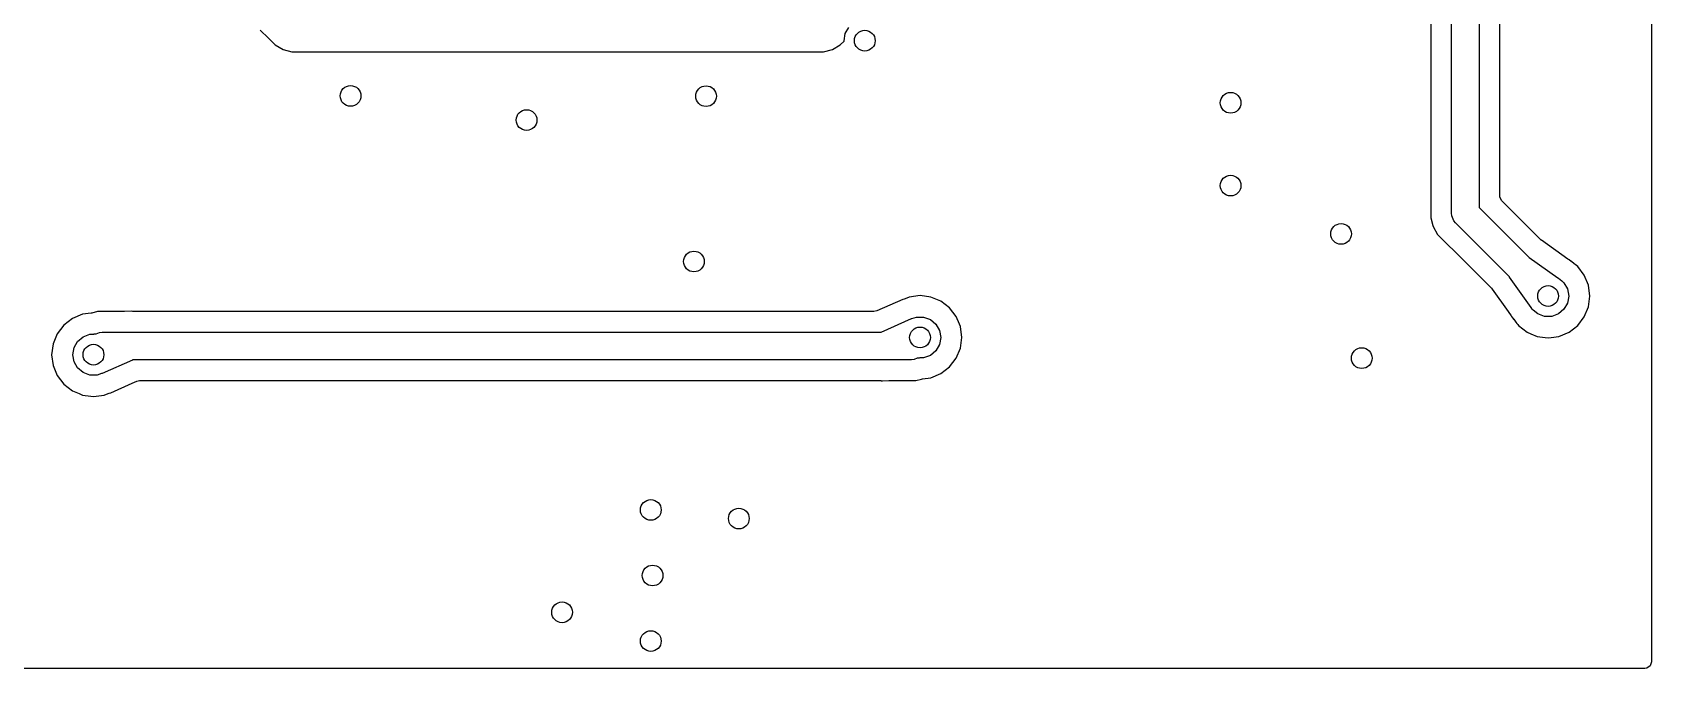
# Model space of a CAD drawing. Extents: x 4.86 to 6.59, y -5.87 to -4.13.
# Drawn here: x 5.671 to 6.594, y -5.866 to -5.503 of the extents above; entities that cross this region are included whole.
import ezdxf

# ---------------------------------------------------------------- set-up
doc = ezdxf.new("R2010")
doc.units = 0
doc.header["$MEASUREMENT"] = 0
doc.layers.add('BLACK', color=7, linetype='CONTINUOUS')

msp = doc.modelspace()

# ---------------------------------------------------------------- linework, layer by layer
at = {"layer": 'BLACK', "linetype": 'CONTINUOUS'}
for p, q in [((6.59447, -4.13778), (6.59447, -5.86222)), ((6.49606, -5.16142), (6.49606, -5.60304)), ((6.50789, -5.59652), (6.50789, -5.15882)), ((6.46848, -5.17119), (6.46848, -5.60371)), ((6.48031, -5.6063), (6.48031, -5.16468)), ((5.80086, -5.50183), (5.80547, -5.50644)), ((6.13386, -5.50787), (6.13457, -5.50383)), ((6.13457, -5.50383), (6.13662, -5.50028)), ((5.80547, -5.50644), (5.80547, -5.50644)), ((5.80547, -5.50644), (5.80547, -5.50644)), ((5.80547, -5.50644), (5.80569, -5.50666)), ((5.80569, -5.50666), (5.80569, -5.50666)), ((5.80569, -5.50666), (5.80936, -5.51033)), ((5.80936, -5.51033), (5.80936, -5.51033)), ((5.80936, -5.51033), (5.80936, -5.51033)), ((5.80936, -5.51033), (5.81385, -5.51293)), ((5.81385, -5.51293), (5.81385, -5.51293)), ((5.81385, -5.51293), (5.81385, -5.51293)), ((5.81385, -5.51293), (5.81385, -5.51293)), ((5.81385, -5.51293), (5.81886, -5.51427)), ((6.1222, -5.51427), (6.12721, -5.51293)), ((6.12721, -5.51293), (6.13171, -5.51033)), ((6.12721, -5.51293), (6.12721, -5.51293)), ((6.12721, -5.51293), (6.12721, -5.51293)), ((6.13171, -5.51033), (6.1339, -5.50814)), ((6.13171, -5.51033), (6.13171, -5.51033)), ((6.13171, -5.51033), (6.13171, -5.51033)), ((6.1339, -5.50814), (6.13386, -5.50787)), ((5.81886, -5.51427), (5.81886, -5.51427)), ((5.81886, -5.51427), (5.81886, -5.51427)), ((5.81886, -5.51427), (6.1222, -5.51427)), ((6.1222, -5.51427), (6.1222, -5.51427)), ((6.50794, -5.59713), (6.50789, -5.59652)), ((6.46848, -5.60371), (6.46848, -5.60889)), ((6.49606, -5.60304), (6.52448, -5.63146)), ((6.50904, -5.59928), (6.50794, -5.59713)), ((6.53092, -5.62117), (6.50904, -5.59928)), ((6.46848, -5.60889), (6.46967, -5.61331)), ((6.46967, -5.61331), (6.46983, -5.61391)), ((6.46983, -5.61391), (6.47242, -5.6184)), ((6.48047, -5.60784), (6.48031, -5.6063)), ((6.48164, -5.61067), (6.48047, -5.60784)), ((6.48262, -5.61187), (6.48164, -5.61067)), ((6.51336, -5.64261), (6.48262, -5.61187)), ((6.47242, -5.6184), (6.47242, -5.6184)), ((6.47242, -5.6184), (6.47242, -5.6184)), ((6.47242, -5.6184), (6.48796, -5.63394)), ((6.53149, -5.62161), (6.53092, -5.62117)), ((6.53148, -5.62162), (6.53149, -5.62161)), ((6.53161, -5.62171), (6.53148, -5.62162)), ((6.54676, -5.63254), (6.53161, -5.62171)), ((6.53161, -5.62171), (6.53161, -5.62171)), ((6.48796, -5.63394), (6.50305, -5.64903)), ((6.52448, -5.63146), (6.52461, -5.6315)), ((6.52461, -5.6315), (6.54097, -5.64318)), ((6.54714, -5.63275), (6.54676, -5.63254)), ((6.54713, -5.63276), (6.54714, -5.63275)), ((6.54736, -5.63289), (6.54713, -5.63276)), ((6.54861, -5.63386), (6.54736, -5.63289)), ((6.54872, -5.63394), (6.54861, -5.63386)), ((6.55033, -5.63509), (6.54872, -5.63394)), ((6.51339, -5.64273), (6.51336, -5.64261)), ((6.52574, -5.66001), (6.51339, -5.64273)), ((6.55045, -5.63521), (6.55033, -5.63509)), ((6.55033, -5.63509), (6.55033, -5.63509)), ((6.55089, -5.63561), (6.55045, -5.63521)), ((6.55229, -5.63668), (6.55089, -5.63561)), ((6.55608, -5.64162), (6.55229, -5.63668)), ((6.55229, -5.63668), (6.55229, -5.63668)), ((6.55229, -5.63668), (6.55229, -5.63668)), ((6.55847, -5.64737), (6.55608, -5.64162)), ((6.55608, -5.64162), (6.55608, -5.64162)), ((6.50305, -5.64903), (6.50348, -5.64958)), ((6.50348, -5.64958), (6.5035, -5.64957)), ((6.5035, -5.64957), (6.5036, -5.64972)), ((6.5036, -5.64972), (6.5036, -5.64972)), ((6.5036, -5.64972), (6.51265, -5.66238)), ((6.54097, -5.64318), (6.54134, -5.64331)), ((6.54134, -5.64331), (6.54238, -5.64419)), ((6.54238, -5.64419), (6.54334, -5.64488)), ((6.54334, -5.64488), (6.5435, -5.64513)), ((6.5435, -5.64513), (6.54448, -5.64595)), ((6.54448, -5.64595), (6.54653, -5.6495)), ((6.54653, -5.6495), (6.54724, -5.65354)), ((6.55928, -5.65354), (6.55847, -5.64737)), ((6.16734, -5.65545), (6.15247, -5.66205)), ((6.16814, -5.65526), (6.16734, -5.65545)), ((6.16873, -5.65507), (6.16814, -5.65526)), ((6.17099, -5.65413), (6.16873, -5.65507)), ((6.17717, -5.65332), (6.17099, -5.65413)), ((6.18334, -5.65413), (6.17717, -5.65332)), ((6.17717, -5.65332), (6.17717, -5.65332)), ((6.18909, -5.65651), (6.18334, -5.65413)), ((6.18334, -5.65413), (6.18334, -5.65413)), ((6.19403, -5.6603), (6.18909, -5.65651)), ((6.19782, -5.66524), (6.19403, -5.6603)), ((6.19403, -5.6603), (6.19403, -5.6603)), ((6.19403, -5.6603), (6.19403, -5.6603)), ((6.19403, -5.6603), (6.19403, -5.6603)), ((6.19403, -5.6603), (6.19403, -5.6603)), ((6.52639, -5.66114), (6.52574, -5.66001)), ((6.52677, -5.66146), (6.52639, -5.66114)), ((6.52681, -5.66151), (6.52677, -5.66146)), ((6.52685, -5.66153), (6.52681, -5.66151)), ((6.52953, -5.66377), (6.52685, -5.66153)), ((6.54448, -5.66114), (6.54134, -5.66377)), ((6.54653, -5.65758), (6.54448, -5.66114)), ((6.54724, -5.65354), (6.54653, -5.65758)), ((6.55608, -5.66547), (6.55847, -5.65972)), ((6.55847, -5.65972), (6.55928, -5.65354)), ((5.68885, -5.67015), (5.68506, -5.67509)), ((5.69379, -5.66636), (5.68885, -5.67015)), ((5.68885, -5.67015), (5.68885, -5.67015)), ((5.69954, -5.66397), (5.69379, -5.66636)), ((5.69379, -5.66636), (5.69379, -5.66636)), ((5.70431, -5.66335), (5.69954, -5.66397)), ((5.70481, -5.66325), (5.70431, -5.66335)), ((5.70804, -5.66238), (5.70481, -5.66325)), ((5.72332, -5.66238), (5.70804, -5.66238)), ((5.72349, -5.66238), (5.72332, -5.66238)), ((5.72716, -5.66222), (5.72349, -5.66238)), ((5.72804, -5.66234), (5.72716, -5.66222)), ((5.72716, -5.66222), (5.72716, -5.66222)), ((5.72859, -5.66238), (5.72804, -5.66234)), ((6.15089, -5.66238), (5.72859, -5.66238)), ((6.15247, -5.66205), (6.15089, -5.66238)), ((6.15498, -5.67409), (6.17222, -5.66644)), ((6.17222, -5.66644), (6.17257, -5.66644)), ((6.17257, -5.66644), (6.17259, -5.66645)), ((6.17259, -5.66645), (6.17511, -5.66553)), ((6.17511, -5.66553), (6.17922, -5.66553)), ((6.17922, -5.66553), (6.18307, -5.66694)), ((6.18307, -5.66694), (6.18621, -5.66957)), ((6.18621, -5.66957), (6.18826, -5.67313)), ((6.19961, -5.66958), (6.19782, -5.66524)), ((6.19782, -5.66524), (6.19782, -5.66524)), ((6.2002, -5.67099), (6.19961, -5.66958)), ((6.51265, -5.66238), (6.51443, -5.66487)), ((6.51443, -5.66487), (6.51464, -5.66525)), ((6.51464, -5.66525), (6.51465, -5.66524)), ((6.51465, -5.66524), (6.51478, -5.66547)), ((6.51478, -5.66547), (6.51575, -5.66672)), ((6.51575, -5.66672), (6.51583, -5.66683)), ((6.51583, -5.66683), (6.51698, -5.66844)), ((6.51698, -5.66844), (6.51757, -5.66921)), ((6.51757, -5.66921), (6.51758, -5.66921)), ((6.51758, -5.66921), (6.51762, -5.66927)), ((6.51762, -5.66927), (6.51791, -5.66958)), ((6.51791, -5.66958), (6.51816, -5.66987)), ((6.51816, -5.66987), (6.51857, -5.6704)), ((6.51857, -5.6704), (6.51857, -5.6704)), ((6.51857, -5.6704), (6.52351, -5.67419)), ((6.53338, -5.66517), (6.52953, -5.66377)), ((6.53748, -5.66517), (6.53338, -5.66517)), ((6.54134, -5.66377), (6.53748, -5.66517)), ((6.54736, -5.67419), (6.55229, -5.6704)), ((6.55229, -5.6704), (6.55608, -5.66547)), ((5.68506, -5.67509), (5.68268, -5.68084)), ((5.68506, -5.67509), (5.68506, -5.67509)), ((5.69461, -5.68297), (5.69666, -5.67942)), ((5.69666, -5.67942), (5.6998, -5.67678)), ((5.6998, -5.67678), (5.70366, -5.67538)), ((5.70366, -5.67538), (5.70582, -5.67538)), ((5.70582, -5.67538), (5.70584, -5.67531)), ((5.70584, -5.67531), (5.70615, -5.67518)), ((5.70615, -5.67518), (5.70725, -5.67513)), ((5.70725, -5.67513), (5.70909, -5.67436)), ((5.70909, -5.67436), (5.71063, -5.67421)), ((5.71063, -5.67421), (6.15483, -5.67421)), ((6.15483, -5.67421), (6.15485, -5.67419)), ((6.15485, -5.67419), (6.15498, -5.67409)), ((6.18826, -5.67313), (6.18898, -5.67717)), ((6.18898, -5.67717), (6.18826, -5.6812)), ((6.20101, -5.67717), (6.2002, -5.67099)), ((6.2002, -5.68334), (6.20101, -5.67717)), ((6.52351, -5.67419), (6.52351, -5.67419)), ((6.52351, -5.67419), (6.52351, -5.67419)), ((6.52351, -5.67419), (6.52566, -5.67509)), ((6.52566, -5.67509), (6.52926, -5.67658)), ((6.52926, -5.67658), (6.53373, -5.67717)), ((6.53373, -5.67717), (6.53543, -5.67739)), ((6.53543, -5.67739), (6.53713, -5.67717)), ((6.53543, -5.67739), (6.53543, -5.67739)), ((6.53543, -5.67739), (6.53543, -5.67739)), ((6.53713, -5.67717), (6.5416, -5.67658)), ((6.5416, -5.67658), (6.54736, -5.67419)), ((5.68268, -5.68084), (5.68186, -5.68701)), ((5.68186, -5.68701), (5.68186, -5.68701)), ((5.68186, -5.68701), (5.68268, -5.69318)), ((5.68268, -5.68084), (5.68268, -5.68084)), ((5.6939, -5.68701), (5.69461, -5.68297)), ((5.69461, -5.69105), (5.6939, -5.68701)), ((6.17563, -5.68904), (6.17378, -5.68981)), ((6.17673, -5.689), (6.17563, -5.68904)), ((6.17703, -5.68886), (6.17673, -5.689)), ((6.17706, -5.6888), (6.17703, -5.68886)), ((6.17922, -5.6888), (6.17706, -5.6888)), ((6.18307, -5.68739), (6.17922, -5.6888)), ((6.18621, -5.68476), (6.18307, -5.68739)), ((6.18826, -5.6812), (6.18621, -5.68476)), ((6.19403, -5.69403), (6.19782, -5.68909)), ((6.19782, -5.68909), (6.2002, -5.68334)), ((5.68268, -5.69318), (5.68268, -5.69318)), ((5.68268, -5.69318), (5.68506, -5.69893)), ((5.69666, -5.6946), (5.69461, -5.69105)), ((5.6998, -5.69724), (5.69666, -5.6946)), ((5.70366, -5.69864), (5.6998, -5.69724)), ((5.71029, -5.69772), (5.70776, -5.69864)), ((5.71031, -5.69774), (5.71029, -5.69772)), ((5.71066, -5.69773), (5.71031, -5.69774)), ((5.72789, -5.69008), (5.71066, -5.69773)), ((5.72803, -5.68999), (5.72789, -5.69008)), ((5.72804, -5.68996), (5.72803, -5.68999)), ((6.17224, -5.68996), (5.72804, -5.68996)), ((6.17378, -5.68981), (6.17224, -5.68996)), ((6.18334, -5.7002), (6.18909, -5.69782)), ((6.18909, -5.69782), (6.19403, -5.69403)), ((5.68506, -5.69893), (5.68506, -5.69893)), ((5.68506, -5.69893), (5.68885, -5.70387)), ((5.68885, -5.70387), (5.68885, -5.70387)), ((5.68885, -5.70387), (5.69379, -5.70766)), ((5.69379, -5.70766), (5.69379, -5.70766)), ((5.69379, -5.70766), (5.69379, -5.70766)), ((5.69379, -5.70766), (5.69755, -5.70922)), ((5.70776, -5.69864), (5.70366, -5.69864)), ((5.71554, -5.70872), (5.72774, -5.70331)), ((5.72774, -5.70331), (5.7304, -5.70213)), ((5.7304, -5.70213), (5.73198, -5.70179)), ((5.73198, -5.70179), (6.15429, -5.70179)), ((6.15429, -5.70179), (6.15483, -5.70183)), ((6.15483, -5.70183), (6.15495, -5.70185)), ((6.15495, -5.70185), (6.15572, -5.70196)), ((6.15572, -5.70196), (6.15938, -5.7018)), ((6.15938, -5.7018), (6.15955, -5.70179)), ((6.15955, -5.70179), (6.17484, -5.70179)), ((6.17484, -5.70179), (6.17807, -5.70093)), ((6.17484, -5.70179), (6.17484, -5.70179)), ((6.17807, -5.70093), (6.17857, -5.70083)), ((6.17857, -5.70083), (6.18334, -5.7002)), ((5.69755, -5.70922), (5.69954, -5.71004)), ((5.69954, -5.71004), (5.70417, -5.71065)), ((5.70417, -5.71065), (5.70571, -5.71085)), ((5.70571, -5.71085), (5.70725, -5.71065)), ((5.70571, -5.71085), (5.70571, -5.71085)), ((5.70571, -5.71085), (5.70571, -5.71085)), ((5.70725, -5.71065), (5.71188, -5.71004)), ((5.71188, -5.71004), (5.71414, -5.7091)), ((5.71414, -5.7091), (5.71473, -5.70891)), ((5.71473, -5.70891), (5.71554, -5.70872)), ((6.59372, -5.86452), (6.59178, -5.86593)), ((6.59447, -5.86222), (6.59372, -5.86452)), ((6.59057, -5.86612), (4.86612, -5.86612)), ((6.59178, -5.86593), (6.59057, -5.86612))]:
    msp.add_line(p, q, dxfattribs=at)
at = {"layer": 'BLACK'}
for centre in [(6.14567, -5.50787), (5.85236, -5.53937), (6.05512, -5.53953), (6.35433, -5.54331), (5.95276, -5.55315), (6.35433, -5.59055), (6.41732, -5.61811), (6.04823, -5.63386), (6.53543, -5.65354), (6.17717, -5.67717), (5.70571, -5.68701), (6.42913, -5.68898), (6.02362, -5.77559), (6.07382, -5.78051), (6.02461, -5.81299), (5.973, -5.834), (6.02362, -5.85039)]:
    msp.add_circle(centre, 0.00591, dxfattribs=at)

doc.saveas('drawing.dxf')
